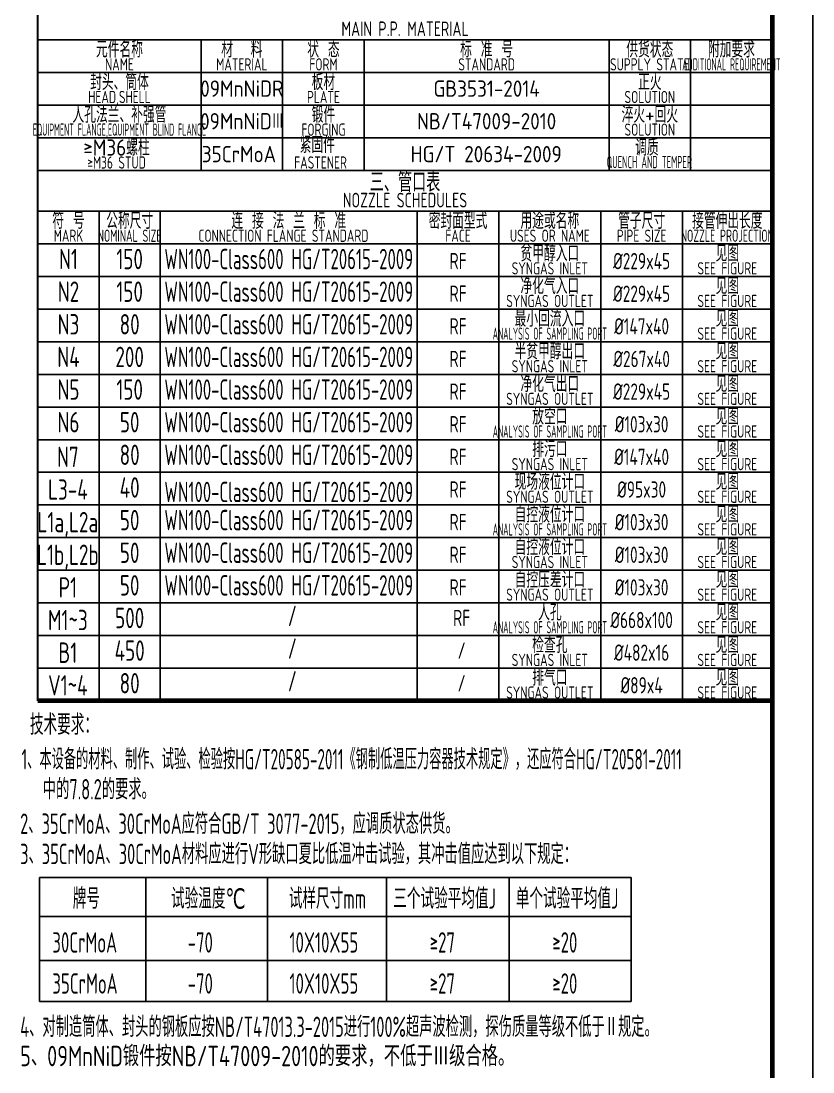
# Model space of a CAD drawing. Header units: millimetres. Extents: x -750 to 17070, y -300 to 24930.
# Drawn here: x 11246 to 17070, y 10919 to 18649 of the extents above; entities that cross this region are included whole.
import ezdxf
from ezdxf.enums import TextEntityAlignment as Align

# ---------------------------------------------------------------- set-up
doc = ezdxf.new("R2010")
doc.units = ezdxf.units.MM
doc.header["$LTSCALE"] = 10
for name, color, linetype, lineweight in [('1轮廓实线层', 7, 'Continuous', 30), ('6文字层', 3, 'Continuous', 15), ('图框层', 7, 'Continuous', 70), ('细实线', 7, 'Continuous', 18)]:
    doc.layers.add(name, color=color, linetype=linetype, lineweight=lineweight)
doc.layers.add('2细线层', color=4, linetype='Continuous')
doc.styles.add('PC_TEXTSTYLE', font='isocp.shx', dxfattribs={"width": 0.8, "bigfont": 'hzfs.shx'})
doc.styles.add('工程字', font='gbenor.shx', dxfattribs={"width": 0.8, "bigfont": 'gbcbig.shx'})

# ---------------------------------------------------------------- blocks, each defined once
blk = doc.blocks.new('*U23')
at = {"layer": '2细线层'}
blk.add_line((17070, 24930), (17070, -300), dxfattribs=at)
at = {"layer": '图框层'}
blk.add_line((16770, 24630), (16770, 0), dxfattribs=at)

msp = doc.modelspace()

# ---------------------------------------------------------------- linework, layer by layer
at = {"layer": '1轮廓实线层'}
msp.add_line((11370, 13650), (11370, 24630), dxfattribs=at)
at = {"layer": '2细线层'}
for p, q in [((16770, 18510), (11370, 18510)), ((12570.096, 17550), (12570.096, 18510)), ((13170.096, 17550), (13170.096, 18510)), ((13770.096, 17550), (13770.096, 18510)), ((15570.096, 17550), (15570.096, 18510)), ((16170.096, 17550), (16170.096, 18510)), ((16770, 18270), (11370, 18270)), ((16770, 18030), (11370, 18030)), ((16770, 17790), (11370, 17790)), ((16770, 17790), (11370, 17790)), ((16770, 17550), (11370, 17550)), ((16770, 17250), (11370, 17250)), ((11820, 13650), (11820, 17250)), ((12270, 13650), (12270, 17250)), ((14159.992, 13650), (14159.992, 17250.038)), ((14759.992, 13650), (14759.992, 17250.038)), ((15509.992, 13650), (15509.992, 17250.038)), ((16109.992, 13650), (16109.992, 17250.038)), ((16770, 17010), (11370, 17010)), ((16770, 16770), (11370, 16770)), ((16770, 16530), (11370, 16530)), ((16770, 16290), (11370, 16290)), ((16770, 16050), (11370, 16050)), ((16770, 15810), (11370, 15810)), ((16770, 15570), (11370, 15570)), ((16770, 15330), (11370, 15330)), ((16770, 15090), (11370, 15090)), ((16770, 14850), (11370, 14850)), ((16770, 14610), (11370, 14610)), ((16770, 14370), (11370, 14370)), ((16770, 14130), (11370, 14130)), ((16770, 13890), (11370, 13890)), ((11382.031, 12350.329), (15732.898, 12350.329)), ((11382.031, 12350.329), (11382.031, 11437.808)), ((12164.847, 12350.329), (12164.847, 11437.808)), ((13058.119, 12350.329), (13058.119, 11437.808)), ((13934.473, 12350.329), (13934.473, 11437.808)), ((14835.641, 12350.329), (14835.641, 11437.808)), ((15732.898, 12350.329), (15732.898, 11437.808)), ((11382.031, 12062.873), (15732.898, 12062.873)), ((11382.031, 11739.852), (15732.898, 11739.852)), ((15732.898, 11437.808), (11382.031, 11437.808))]:
    msp.add_line(p, q, dxfattribs=at)
at = {"layer": '图框层'}
msp.add_line((16770, 13650), (11370, 13650), dxfattribs=at)
at = {"layer": '细实线'}
for p, q in [((11820.008, 16290), (11820.008, 17250.038)), ((12270.016, 16290), (12270.016, 17250.038))]:
    msp.add_line(p, q, dxfattribs=at)

# ---------------------------------------------------------------- block references
at = {"layer": '图框层'}
msp.add_blockref('*U23', (0, 0), dxfattribs=at)

# ---------------------------------------------------------------- texts
at = {"layer": '6文字层', "style": '工程字'}
for s, height, width, p in [('MAIN P.P. MATERIAL', 108, 0.8, (14070, 18537.956)), ('NAME', 90, 0.8, (11970.048, 18285.395)), ('MATERIAL', 90, 0.8, (12870.096, 18285.395)), ('FORM', 90, 0.8, (13470.096, 18285.395)), ('STANDARD', 90, 0.8, (14670.096, 18285.395)), ('SUPPLY STATE', 90, 0.8, (15870.096, 18285.395)), ('ADDITIONAL REQUIREMENT', 90, 0.5, (16470.096, 18285.395)), ('HEAD,SHELL', 90, 0.8, (11970.048, 18045.395)), ('PLATE', 90, 0.8, (13470.096, 18045.395)), ('SOLUTION', 90, 0.8, (15870.096, 18045.395)), ('EQUIPMENT FLANGE,EQUIPMENT BLIND FLANGE', 90, 0.55, (11970.048, 17805.395)), ('FORGING', 90, 0.8, (13470.096, 17805.395)), ('SOLUTION', 90, 0.8, (15870.096, 17805.395)), ('≥M36 STUD', 90, 0.8, (11948.669, 17563.525)), ('FASTENER', 90, 0.8, (13448.717, 17563.525)), ('QUENCH AND TEMPER', 90, 0.6, (15867.149, 17566.775)), ('NOZZLE SCHEDULES', 108, 0.8, (14070, 17277.956)), ('MARK', 90, 0.8, (11595.06, 17025.113)), ('NOMINAL SIZE', 90, 0.7, (12045.004, 17025.113)), ('CONNECTION FLANGE STANDARD  ', 90, 0.8, (13215.004, 17025.113)), ('FACE', 90, 0.8, (14459.992, 17025.113)), ('USES OR NAME', 90, 0.8, (15134.992, 17025.113)), ('PIPE SIZE', 90, 0.8, (15809.992, 17025.113)), ('NOZZLE PROJECTION', 90, 0.7, (16439.988, 17025.113)), ('N1', 150, 0.8, (11595.06, 16823.631)), ('150', 150, 0.8, (12045.012, 16823.631)), ('WN100-Class600 HG/T20615-2009', 150, 0.7, (13215.012, 16823.631)), ('RF', 120, 0.8, (14460, 16823.631)), ('%%C229x45', 120, 0.8, (15810, 16823.631)), ('SYNGAS INLET', 90, 0.8, (15134.992, 16785.132)), ('SEE FIGURE', 90, 0.8, (16439.996, 16785.132)), ('N2', 150, 0.8, (11595.06, 16583.631)), ('150', 150, 0.8, (12045.012, 16583.631)), ('WN100-Class600 HG/T20615-2009', 150, 0.7, (13215.012, 16583.631)), ('RF', 120, 0.8, (14460, 16583.631)), ('%%C229x45', 120, 0.8, (15810, 16583.631)), ('SYNGAS OUTLET', 90, 0.8, (15134.992, 16545.132)), ('SEE FIGURE', 90, 0.8, (16439.996, 16545.132)), ('N3', 150, 0.8, (11595.06, 16343.631)), ('80', 150, 0.8, (12045.012, 16343.631)), ('WN100-Class600 HG/T20615-2009', 150, 0.7, (13215.012, 16343.631)), ('RF', 120, 0.8, (14460, 16343.631)), ('ANALYSIS OF SAMPLING PORT', 90, 0.5, (15134.992, 16305.132)), ('%%C147x40', 120, 0.8, (15810, 16343.631)), ('SEE FIGURE', 90, 0.8, (16439.996, 16305.132)), ('N4', 150, 0.8, (11595.06, 16103.631)), ('200', 150, 0.8, (12044.996, 16103.631)), ('WN100-Class600 HG/T20615-2009', 150, 0.7, (13215.012, 16103.631)), ('RF', 120, 0.8, (14460, 16103.631)), ('SYNGAS INLET', 90, 0.8, (15134.992, 16065.132)), ('%%C267x40', 120, 0.8, (15810, 16103.631)), ('SEE FIGURE', 90, 0.8, (16439.996, 16065.132)), ('N5', 150, 0.8, (11595.06, 15863.631)), ('150', 150, 0.8, (12044.996, 15863.631)), ('WN100-Class600 HG/T20615-2009', 150, 0.7, (13215.012, 15863.631)), ('RF', 120, 0.8, (14460, 15863.631)), ('%%C229x45', 120, 0.8, (15810, 15863.631)), ('SYNGAS OUTLET', 90, 0.8, (15134.992, 15825.132)), ('SEE FIGURE', 90, 0.8, (16439.996, 15825.132)), ('N6', 150, 0.8, (11595.06, 15623.631)), ('50', 150, 0.8, (12044.996, 15623.631)), ('WN100-Class600 HG/T20615-2009', 150, 0.7, (13215.012, 15623.631)), ('RF', 120, 0.8, (14460, 15623.631)), ('%%C103x30', 120, 0.8, (15810, 15623.631)), ('ANALYSIS OF SAMPLING PORT', 90, 0.5, (15134.992, 15585.132)), ('SEE FIGURE', 90, 0.8, (16439.996, 15585.132)), ('N7', 150, 0.8, (11590.556, 15368.518)), ('80', 150, 0.8, (12045.012, 15383.631)), ('WN100-Class600 HG/T20615-2009', 150, 0.7, (13215.012, 15383.631)), ('RF', 120, 0.8, (14460, 15383.631)), ('%%C147x40', 120, 0.8, (15810, 15383.631)), ('SYNGAS INLET', 90, 0.8, (15134.992, 15345.132)), ('SEE FIGURE', 90, 0.8, (16439.996, 15345.132)), ('L3-4', 150, 0.8, (11590.556, 15128.518)), ('40', 150, 0.8, (12045.012, 15143.631)), ('WN100-Class600 HG/T20615-2009', 150, 0.7, (13215.012, 15110.683)), ('RF', 120, 0.8, (14460, 15143.631)), ('%%C95x30', 120, 0.8, (15810, 15143.631)), ('SYNGAS OUTLET', 90, 0.8, (15134.992, 15105.132)), ('SEE FIGURE', 90, 0.8, (16439.996, 15105.132)), ('L1a,L2a', 150, 0.8, (11590.556, 14888.518)), ('50', 150, 0.8, (12045.012, 14903.631)), ('WN100-Class600 HG/T20615-2009', 150, 0.7, (13215.012, 14903.631)), ('RF', 120, 0.8, (14460, 14903.631)), ('%%C103x30', 120, 0.8, (15810, 14903.631)), ('ANALYSIS OF SAMPLING PORT', 90, 0.5, (15134.992, 14865.132)), ('SEE FIGURE', 90, 0.8, (16439.996, 14865.132)), ('L1b,L2b', 150, 0.8, (11590.556, 14648.518)), ('50', 150, 0.8, (12044.996, 14663.631)), ('WN100-Class600 HG/T20615-2009', 150, 0.7, (13215.012, 14663.631)), ('RF', 120, 0.8, (14460, 14663.631)), ('%%C103x30', 120, 0.8, (15810, 14663.631)), ('SYNGAS INLET', 90, 0.8, (15134.992, 14625.132)), ('SEE FIGURE', 90, 0.8, (16439.996, 14625.132)), ('P1', 150, 0.8, (11590.556, 14408.518)), ('50', 150, 0.8, (12044.996, 14423.631)), ('WN100-Class600 HG/T20615-2009', 150, 0.7, (13215.012, 14423.631)), ('RF', 120, 0.8, (14460, 14423.631)), ('%%C103x30', 120, 0.8, (15810, 14423.631)), ('SYNGAS OUTLET', 90, 0.8, (15134.992, 14385.132)), ('SEE FIGURE', 90, 0.8, (16439.996, 14385.132)), ('M1~3', 150, 0.8, (11590.556, 14168.518)), ('500', 150, 0.8, (12044.996, 14183.631)), ('/', 150, 0.7, (13241.262, 14198.764)), ('RF', 120, 0.8, (14486.25, 14198.764)), ('%%C668x100', 120, 0.8, (15810, 14183.631)), ('ANALYSIS OF SAMPLING PORT', 90, 0.5, (15134.992, 14145.132)), ('SEE FIGURE', 90, 0.8, (16439.996, 14145.132)), ('B1', 150, 0.8, (11590.556, 13928.518)), ('450', 150, 0.8, (12044.996, 13943.631)), ('/', 150, 0.7, (13241.262, 13958.764)), ('/', 120, 0.8, (14486.25, 13958.764)), ('SYNGAS INLET', 90, 0.8, (15134.992, 13905.132)), ('%%C482x16', 120, 0.8, (15810, 13943.631)), ('SEE FIGURE', 90, 0.8, (16439.996, 13905.132)), ('V1~4', 150, 0.8, (11590.556, 13688.518)), ('80', 150, 0.8, (12044.996, 13703.631)), ('/', 150, 0.7, (13241.262, 13718.764)), ('/', 120, 0.8, (14486.25, 13718.764)), ('%%C89x4', 120, 0.8, (15810, 13703.631)), ('SYNGAS OUTLET', 90, 0.8, (15134.992, 13665.132)), ('SEE FIGURE', 90, 0.8, (16439.996, 13665.132))]:
    msp.add_text(s, height=height, dxfattribs=dict(at, width=width)).set_placement(p, align=Align.CENTER)
for s, height, p in [('元件名称', 120, (11970.048, 18380.615)), ('材  料', 120, (12870.096, 18380.615)), ('状 态', 120, (13470.096, 18380.615)), ('标 准 号', 120, (14670.096, 18380.615)), ('供货状态', 120, (15870.096, 18380.615)), ('附加要求', 120, (16470.096, 18380.615)), ('封头、筒体', 120, (11970.048, 18140.615)), ('板材', 120, (13470.096, 18140.615)), ('正火', 120, (15870.096, 18140.615)), ('09MnNiDR', 120, (12870.096, 18092.147)), ('GB3531-2014', 120, (14670.096, 18092.147)), ('人孔法兰、补强管', 120, (11970.048, 17900.615)), ('锻件', 120, (13470.096, 17900.615)), ('淬火+回火', 120, (15870.096, 17900.615)), ('09MnNiDⅢ', 120, (12870.096, 17852.147)), ('NB/T47009-2010', 120, (14670.096, 17852.147)), ('≥M36螺柱', 120, (11948.669, 17658.745)), ('紧固件', 120, (13425.031, 17678.913)), ('调质', 120, (15848.717, 17658.745)), ('35CrMoA', 120, (12848.717, 17610.277)), ('HG/T 20634-2009', 120, (14666.763, 17610.277)), ('三、管口表', 144, (14070, 17392.22)), ('符 号', 120, (11595.06, 17120.334)), ('公称尺寸', 120, (12045.004, 17120.334)), ('连 接 法 兰 标 准', 120, (13215.004, 17120.334)), ('密封面型式', 120, (14459.992, 17120.334)), ('用途或名称', 120, (15134.992, 17120.334)), ('管子尺寸', 120, (15809.992, 17120.334)), ('接管伸出长度', 120, (16439.988, 17120.334)), ('贫甲醇入口', 120, (15134.992, 16880.353)), ('见图', 120, (16439.996, 16880.353)), ('净化气入口', 120, (15134.992, 16640.353)), ('见图', 120, (16439.996, 16640.353)), ('最小回流入口', 120, (15134.992, 16400.353)), ('见图', 120, (16439.996, 16400.353)), ('半贫甲醇出口', 120, (15134.992, 16160.353)), ('见图', 120, (16439.996, 16160.353)), ('净化气出口', 120, (15134.992, 15920.353)), ('见图', 120, (16439.996, 15920.353)), ('放空口', 120, (15134.992, 15680.353)), ('见图', 120, (16439.996, 15680.353)), ('排污口', 120, (15134.992, 15440.353)), ('见图', 120, (16439.996, 15440.353)), ('现场液位计口', 120, (15134.992, 15200.353)), ('见图', 120, (16439.996, 15200.353)), ('自控液位计口', 120, (15134.992, 14960.353)), ('见图', 120, (16439.996, 14960.353)), ('自控液位计口', 120, (15134.992, 14720.353)), ('见图', 120, (16439.996, 14720.353)), ('自控压差计口', 120, (15134.992, 14480.353)), ('见图', 120, (16439.996, 14480.353)), ('人孔', 120, (15134.992, 14240.353)), ('见图', 120, (16439.996, 14240.353)), ('检查孔', 120, (15134.992, 14000.353)), ('见图', 120, (16439.996, 14000.353)), ('排气口', 120, (15134.992, 13760.353)), ('见图', 120, (16439.996, 13760.353))]:
    msp.add_text(s, height=height, dxfattribs=at).set_placement(p, align=Align.CENTER)
at = {"layer": '6文字层', "style": 'PC_TEXTSTYLE', "width": 0.667}
for s, p in [('技术要求：', (11311.634, 13399.637)), ('牌号', (11626.835, 12120.31)), ('试验温度℃', (12349.301, 12120.31)), ('试样尺寸mm', (13215.504, 12120.31)), ('三个试验平均值J', (13983.583, 12120.31)), ('单个试验平均值J', (14884.75, 12120.31)), ('30CrMoA', (11476.452, 11797.288)), ('-70', (12471.486, 11797.288)), ('10X10X55', (13220.015, 11797.288)), ('≥27', (14252.015, 11797.288)), ('≥20', (15153.183, 11797.288)), ('35CrMoA', (11476.452, 11495.245)), ('-70', (12471.486, 11495.245)), ('10X10X55', (13220.015, 11495.245)), ('≥27', (14252.015, 11495.245)), ('≥20', (15153.183, 11495.245))]:
    msp.add_text(s, height=150, dxfattribs=at).set_placement(p)
at = {"layer": '6文字层', "linetype": 'Continuous', "style": 'PC_TEXTSTYLE'}
for s, width, p in [('1、本设备的材料、制作、试验、检验按HG/T20585-2011《钢制低温压力容器技术规定》，还应符合HG/T20581-2011', 0.6, (11250.621, 13144.968)), ('中的7.8.2的要求。', 0.65, (11406.417, 12923.981)), ('2、35CrMoA、30CrMoA应符合GB/T 3077-2015，应调质状态供货。', 0.65, (11239.863, 12670.57)), ('3、35CrMoA、30CrMoA材料应进行V形缺口夏比低温冲击试验，其冲击值应达到以下规定：', 0.65, (11239.863, 12448.004)), ('4、对制造筒体、封头的钢板应按NB/T47013.3-2015进行100%超声波检测，探伤质量等级不低于Ⅱ规定。', 0.65, (11239.863, 11176.73)), ('5、09MnNiD锻件按NB/T47009-2010的要求，不低于Ⅲ级合格。', 0.8, (11239.863, 10961.841))]:
    msp.add_text(s, height=150, dxfattribs=dict(at, width=width)).set_placement(p)

doc.saveas('drawing.dxf')
